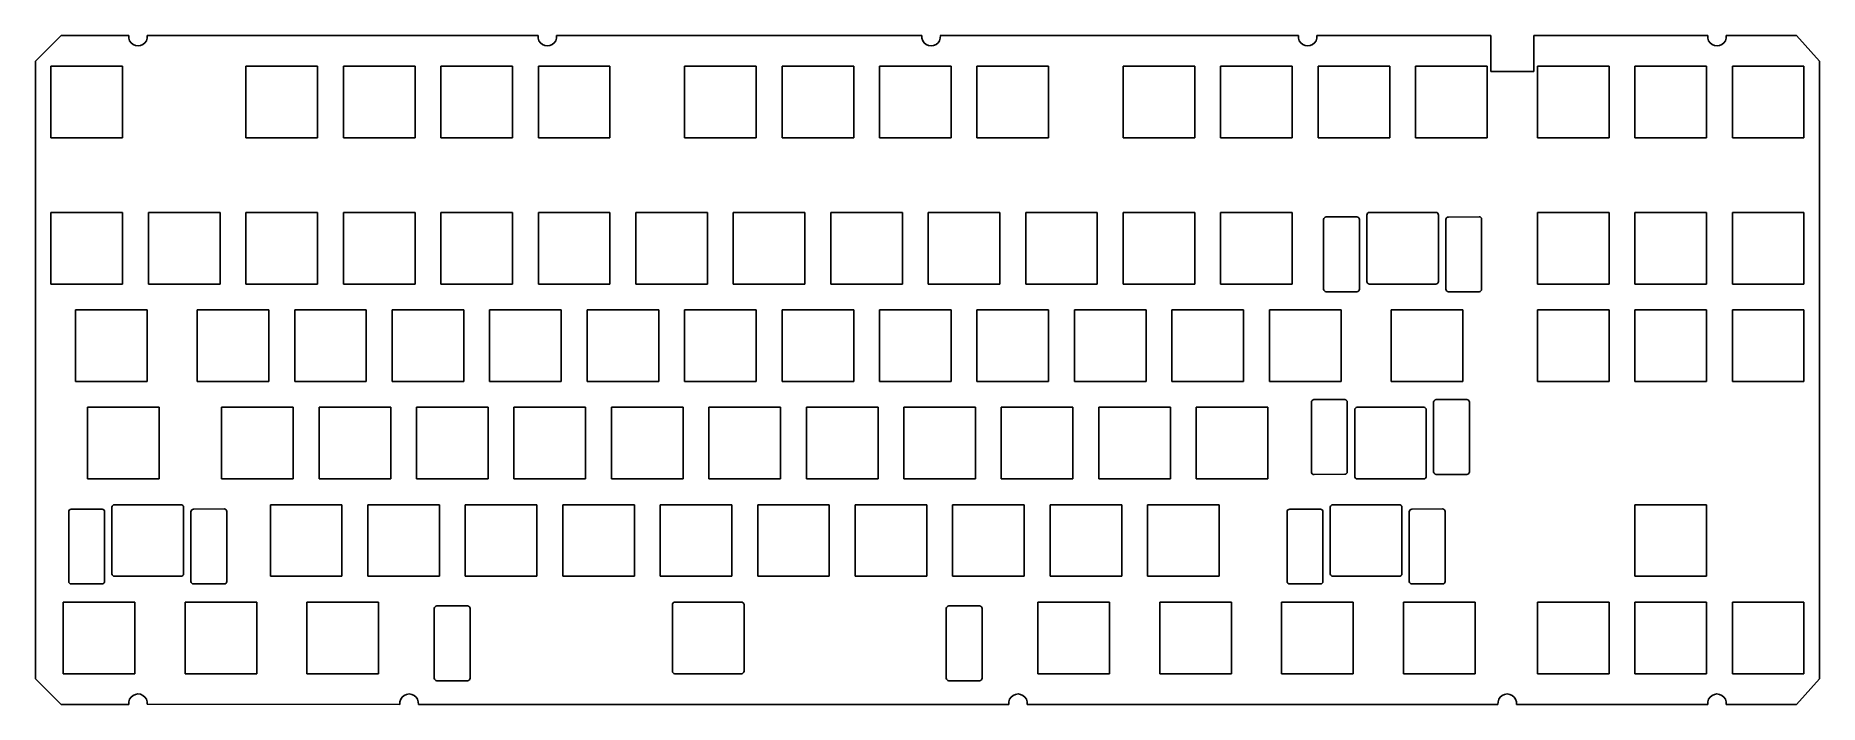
# Model space of a CAD drawing. Header units: millimetres. Extents: x 2 to 351, y 2 to 133.
import ezdxf

# ---------------------------------------------------------------- set-up
doc = ezdxf.new("R2010")
doc.units = ezdxf.units.MM
doc.header["$MEASUREMENT"] = 0

msp = doc.modelspace()

# ---------------------------------------------------------------- linework, layer by layer
at = {"linetype": 'ByBlock'}
for p, q in [((2.13, 127.65), (7.13, 132.65)), ((23.94, 132.65), (100.33, 132.65)), ((103.94, 132.65), (175.33, 132.65)), ((178.94, 132.65), (248.94, 132.65)), ((252.56, 132.65), (286.52, 132.65)), ((286.52, 125.65), (286.52, 132.65)), ((294.92, 132.65), (294.92, 125.65)), ((294.92, 132.65), (328.95, 132.65)), ((332.56, 132.65), (346.27, 132.65)), ((346.27, 132.65), (350.75, 127.65)), ((294.92, 125.65), (286.52, 125.65)), ((2.13, 6.87), (7.13, 1.87)), ((350.75, 6.87), (346.27, 1.87)), ((23.94, 1.88), (73.33, 1.87)), ((76.94, 1.87), (192.33, 1.87)), ((195.94, 1.87), (287.94, 1.87)), ((291.55, 1.87), (328.94, 1.87)), ((332.55, 1.87), (346.27, 1.87))]:
    msp.add_line(p, q, dxfattribs=at)
at = {"color": 0}
for p, q in [((7.13, 132.65), (20.33, 132.65)), ((2.13, 6.87), (2.13, 127.65)), ((5.13, 126.65), (19.13, 126.65)), ((5.13, 112.65), (5.13, 126.65)), ((19.13, 126.65), (19.13, 112.65)), ((43.23, 126.65), (57.23, 126.65)), ((43.23, 112.65), (43.23, 126.65)), ((57.23, 126.65), (57.23, 112.65)), ((62.28, 126.65), (76.28, 126.65)), ((62.28, 112.65), (62.28, 126.65)), ((76.28, 126.65), (76.28, 112.65)), ((81.33, 126.65), (95.33, 126.65)), ((81.33, 112.65), (81.33, 126.65)), ((95.33, 126.65), (95.33, 112.65)), ((100.38, 126.65), (114.38, 126.65)), ((100.38, 112.65), (100.38, 126.65)), ((114.38, 126.65), (114.38, 112.65)), ((128.96, 126.65), (142.96, 126.65)), ((128.96, 112.65), (128.96, 126.65)), ((142.96, 126.65), (142.96, 112.65)), ((148.01, 126.65), (162.01, 126.65)), ((148.01, 112.65), (148.01, 126.65)), ((162.01, 126.65), (162.01, 112.65)), ((167.06, 126.65), (181.06, 126.65)), ((167.06, 112.65), (167.06, 126.65)), ((181.06, 126.65), (181.06, 112.65)), ((186.11, 126.65), (200.11, 126.65)), ((186.11, 112.65), (186.11, 126.65)), ((200.11, 126.65), (200.11, 112.65)), ((214.68, 126.65), (228.68, 126.65)), ((214.68, 112.65), (214.68, 126.65)), ((228.68, 126.65), (228.68, 112.65)), ((233.73, 126.65), (247.73, 126.65)), ((233.73, 112.65), (233.73, 126.65)), ((247.73, 126.65), (247.73, 112.65)), ((252.78, 126.65), (266.78, 126.65)), ((252.78, 112.65), (252.78, 126.65)), ((266.78, 126.65), (266.78, 112.65)), ((271.83, 126.65), (285.83, 126.65)), ((271.83, 112.65), (271.83, 126.65)), ((285.83, 126.65), (285.83, 112.65)), ((295.65, 126.65), (309.65, 126.65)), ((295.65, 112.65), (295.65, 126.65)), ((309.65, 126.65), (309.65, 112.65)), ((314.7, 126.65), (328.7, 126.65)), ((314.7, 112.65), (314.7, 126.65)), ((328.7, 126.65), (328.7, 112.65)), ((333.75, 126.65), (347.75, 126.65)), ((333.75, 112.65), (333.75, 126.65)), ((347.75, 126.65), (347.75, 112.65)), ((350.75, 127.65), (350.75, 6.87)), ((19.13, 112.65), (5.13, 112.65)), ((57.23, 112.65), (43.23, 112.65)), ((76.28, 112.65), (62.28, 112.65)), ((95.33, 112.65), (81.33, 112.65)), ((114.38, 112.65), (100.38, 112.65)), ((142.96, 112.65), (128.96, 112.65)), ((162.01, 112.65), (148.01, 112.65)), ((181.06, 112.65), (167.06, 112.65)), ((200.11, 112.65), (186.11, 112.65)), ((228.68, 112.65), (214.68, 112.65)), ((247.73, 112.65), (233.73, 112.65)), ((266.78, 112.65), (252.78, 112.65)), ((285.83, 112.65), (271.83, 112.65)), ((309.65, 112.65), (295.65, 112.65)), ((328.7, 112.65), (314.7, 112.65)), ((347.75, 112.65), (333.75, 112.65)), ((5.13, 98.07), (19.13, 98.07)), ((5.13, 84.07), (5.13, 98.07)), ((19.13, 98.07), (19.13, 84.07)), ((24.18, 98.07), (38.18, 98.07)), ((24.18, 84.07), (24.18, 98.07)), ((38.18, 98.07), (38.18, 84.07)), ((43.23, 98.07), (57.23, 98.07)), ((43.23, 84.07), (43.23, 98.07)), ((57.23, 98.07), (57.23, 84.07)), ((62.28, 98.07), (76.28, 98.07)), ((62.28, 84.07), (62.28, 98.07)), ((76.28, 98.07), (76.28, 84.07)), ((81.33, 98.07), (95.33, 98.07)), ((81.33, 84.07), (81.33, 98.07)), ((95.33, 98.07), (95.33, 84.07)), ((100.38, 98.07), (114.38, 98.07)), ((100.38, 84.07), (100.38, 98.07)), ((114.38, 98.07), (114.38, 84.07)), ((119.43, 98.07), (133.43, 98.07)), ((119.43, 84.07), (119.43, 98.07)), ((133.43, 98.07), (133.43, 84.07)), ((138.48, 98.07), (152.48, 98.07)), ((138.48, 84.07), (138.48, 98.07)), ((152.48, 98.07), (152.48, 84.07)), ((157.53, 98.07), (171.53, 98.07)), ((157.53, 84.07), (157.53, 98.07)), ((171.53, 98.07), (171.53, 84.07)), ((176.58, 98.07), (190.58, 98.07)), ((176.58, 84.07), (176.58, 98.07)), ((190.58, 98.07), (190.58, 84.07)), ((195.63, 98.07), (209.63, 98.07)), ((195.63, 84.07), (195.63, 98.07)), ((209.63, 98.07), (209.63, 84.07)), ((214.68, 98.07), (228.68, 98.07)), ((214.68, 84.07), (214.68, 98.07)), ((228.68, 98.07), (228.68, 84.07)), ((233.73, 98.07), (247.73, 98.07)), ((233.73, 84.07), (233.73, 98.07)), ((247.73, 98.07), (247.73, 84.07)), ((295.65, 98.07), (309.65, 98.07)), ((295.65, 84.07), (295.65, 98.07)), ((309.65, 98.07), (309.65, 84.07)), ((314.7, 98.07), (328.7, 98.07)), ((314.7, 84.07), (314.7, 98.07)), ((328.7, 98.07), (328.7, 84.07)), ((333.75, 98.07), (347.75, 98.07)), ((333.75, 84.07), (333.75, 98.07)), ((347.75, 98.07), (347.75, 84.07)), ((19.13, 84.07), (5.13, 84.07)), ((38.18, 84.07), (24.18, 84.07)), ((57.23, 84.07), (43.23, 84.07)), ((76.28, 84.07), (62.28, 84.07)), ((95.33, 84.07), (81.33, 84.07)), ((114.38, 84.07), (100.38, 84.07)), ((133.43, 84.07), (119.43, 84.07)), ((152.48, 84.07), (138.48, 84.07)), ((171.53, 84.07), (157.53, 84.07)), ((190.58, 84.07), (176.58, 84.07)), ((209.63, 84.07), (195.63, 84.07)), ((228.68, 84.07), (214.68, 84.07)), ((247.73, 84.07), (233.73, 84.07)), ((309.65, 84.07), (295.65, 84.07)), ((328.7, 84.07), (314.7, 84.07)), ((347.75, 84.07), (333.75, 84.07)), ((9.9, 79.02), (23.9, 79.02)), ((9.9, 65.02), (9.9, 79.02)), ((23.9, 79.02), (23.9, 65.02)), ((33.71, 79.02), (47.71, 79.02)), ((33.71, 65.02), (33.71, 79.02)), ((47.71, 79.02), (47.71, 65.02)), ((52.76, 79.02), (66.76, 79.02)), ((52.76, 65.02), (52.76, 79.02)), ((66.76, 79.02), (66.76, 65.02)), ((71.81, 79.02), (85.81, 79.02)), ((71.81, 65.02), (71.81, 79.02)), ((85.81, 79.02), (85.81, 65.02)), ((90.86, 79.02), (104.86, 79.02)), ((90.86, 65.02), (90.86, 79.02)), ((104.86, 79.02), (104.86, 65.02)), ((109.91, 79.02), (123.91, 79.02)), ((109.91, 65.02), (109.91, 79.02)), ((123.91, 79.02), (123.91, 65.02)), ((128.96, 79.02), (142.96, 79.02)), ((128.96, 65.02), (128.96, 79.02)), ((142.96, 79.02), (142.96, 65.02)), ((148.01, 79.02), (162.01, 79.02)), ((148.01, 65.02), (148.01, 79.02)), ((162.01, 79.02), (162.01, 65.02)), ((167.06, 79.02), (181.06, 79.02)), ((167.06, 65.02), (167.06, 79.02)), ((181.06, 79.02), (181.06, 65.02)), ((186.11, 79.02), (200.11, 79.02)), ((186.11, 65.02), (186.11, 79.02)), ((200.11, 79.02), (200.11, 65.02)), ((205.16, 79.02), (219.16, 79.02)), ((205.16, 65.02), (205.16, 79.02)), ((219.16, 79.02), (219.16, 65.02)), ((224.21, 79.02), (238.21, 79.02)), ((224.21, 65.02), (224.21, 79.02)), ((238.21, 79.02), (238.21, 65.02)), ((243.26, 79.02), (257.26, 79.02)), ((243.26, 65.02), (243.26, 79.02)), ((257.26, 79.02), (257.26, 65.02)), ((267.07, 79.02), (281.07, 79.02)), ((267.07, 65.02), (267.07, 79.02)), ((281.07, 79.02), (281.07, 65.02)), ((295.65, 79.02), (309.65, 79.02)), ((295.65, 65.02), (295.65, 79.02)), ((309.65, 79.02), (309.65, 65.02)), ((314.7, 79.02), (328.7, 79.02)), ((314.7, 65.02), (314.7, 79.02)), ((328.7, 79.02), (328.7, 65.02)), ((333.75, 79.02), (347.75, 79.02)), ((333.75, 65.02), (333.75, 79.02)), ((347.75, 79.02), (347.75, 65.02)), ((23.9, 65.02), (9.9, 65.02)), ((47.71, 65.02), (33.71, 65.02)), ((66.76, 65.02), (52.76, 65.02)), ((85.81, 65.02), (71.81, 65.02)), ((104.86, 65.02), (90.86, 65.02)), ((123.91, 65.02), (109.91, 65.02)), ((142.96, 65.02), (128.96, 65.02)), ((162.01, 65.02), (148.01, 65.02)), ((181.06, 65.02), (167.06, 65.02)), ((200.11, 65.02), (186.11, 65.02)), ((219.16, 65.02), (205.16, 65.02)), ((238.21, 65.02), (224.21, 65.02)), ((257.26, 65.02), (243.26, 65.02)), ((281.07, 65.02), (267.07, 65.02)), ((309.65, 65.02), (295.65, 65.02)), ((328.7, 65.02), (314.7, 65.02)), ((347.75, 65.02), (333.75, 65.02)), ((12.28, 59.97), (26.28, 59.97)), ((12.28, 45.97), (12.28, 59.97)), ((26.28, 59.97), (26.28, 45.97)), ((38.47, 59.97), (52.47, 59.97)), ((38.47, 45.97), (38.47, 59.97)), ((52.47, 59.97), (52.47, 45.97)), ((57.52, 59.97), (71.52, 59.97)), ((57.52, 45.97), (57.52, 59.97)), ((71.52, 59.97), (71.52, 45.97)), ((76.57, 59.97), (90.57, 59.97)), ((76.57, 45.97), (76.57, 59.97)), ((90.57, 59.97), (90.57, 45.97)), ((95.62, 59.97), (109.62, 59.97)), ((95.62, 45.97), (95.62, 59.97)), ((109.62, 59.97), (109.62, 45.97)), ((114.67, 59.97), (128.67, 59.97)), ((114.67, 45.97), (114.67, 59.97)), ((128.67, 59.97), (128.67, 45.97)), ((133.72, 59.97), (147.72, 59.97)), ((133.72, 45.97), (133.72, 59.97)), ((147.72, 59.97), (147.72, 45.97)), ((152.77, 59.97), (166.77, 59.97)), ((152.77, 45.97), (152.77, 59.97)), ((166.77, 59.97), (166.77, 45.97)), ((171.82, 59.97), (185.82, 59.97)), ((171.82, 45.97), (171.82, 59.97)), ((185.82, 59.97), (185.82, 45.97)), ((190.87, 59.97), (204.87, 59.97)), ((190.87, 45.97), (190.87, 59.97)), ((204.87, 59.97), (204.87, 45.97)), ((209.92, 59.97), (223.92, 59.97)), ((209.92, 45.97), (209.92, 59.97)), ((223.92, 59.97), (223.92, 45.97)), ((228.97, 59.97), (242.97, 59.97)), ((228.97, 45.97), (228.97, 59.97)), ((242.97, 59.97), (242.97, 45.97)), ((259.93, 56.57), (259.93, 47.27)), ((273.93, 48.38), (273.93, 57.67)), ((273.93, 47.27), (273.93, 51.97)), ((26.28, 45.97), (12.28, 45.97)), ((52.47, 45.97), (38.47, 45.97)), ((71.52, 45.97), (57.52, 45.97)), ((90.57, 45.97), (76.57, 45.97)), ((109.62, 45.97), (95.62, 45.97)), ((128.67, 45.97), (114.67, 45.97)), ((147.72, 45.97), (133.72, 45.97)), ((166.77, 45.97), (152.77, 45.97)), ((185.82, 45.97), (171.82, 45.97)), ((204.87, 45.97), (190.87, 45.97)), ((223.92, 45.97), (209.92, 45.97)), ((242.97, 45.97), (228.97, 45.97)), ((48, 40.92), (62, 40.92)), ((48, 26.92), (48, 40.92)), ((62, 40.92), (62, 26.92)), ((67.05, 40.92), (81.05, 40.92)), ((67.05, 26.92), (67.05, 40.92)), ((81.05, 40.92), (81.05, 26.92)), ((86.1, 40.92), (100.1, 40.92)), ((86.1, 26.92), (86.1, 40.92)), ((100.1, 40.92), (100.1, 26.92)), ((105.15, 40.92), (119.15, 40.92)), ((105.15, 26.92), (105.15, 40.92)), ((119.15, 40.92), (119.15, 26.92)), ((124.2, 40.92), (138.2, 40.92)), ((124.2, 26.92), (124.2, 40.92)), ((138.2, 40.92), (138.2, 26.92)), ((143.25, 40.92), (157.25, 40.92)), ((143.25, 26.92), (143.25, 40.92)), ((157.25, 40.92), (157.25, 26.92)), ((162.3, 40.92), (176.3, 40.92)), ((162.3, 26.92), (162.3, 40.92)), ((176.3, 40.92), (176.3, 26.92)), ((181.35, 40.92), (195.35, 40.92)), ((181.35, 26.92), (181.35, 40.92)), ((195.35, 40.92), (195.35, 26.92)), ((200.4, 40.92), (214.4, 40.92)), ((200.4, 26.92), (200.4, 40.92)), ((214.4, 40.92), (214.4, 26.92)), ((219.45, 40.92), (233.45, 40.92)), ((219.45, 26.92), (219.45, 40.92)), ((233.45, 40.92), (233.45, 26.92)), ((314.7, 40.92), (328.7, 40.92)), ((314.7, 26.92), (314.7, 40.92)), ((328.7, 40.92), (328.7, 26.92)), ((17.04, 37.67), (17.04, 28.37)), ((255.16, 37.01), (255.16, 27.71)), ((269.16, 27.71), (269.16, 37.01)), ((31.04, 28.37), (31.04, 33.07)), ((62, 26.92), (48, 26.92)), ((81.05, 26.92), (67.05, 26.92)), ((100.1, 26.92), (86.1, 26.92)), ((119.15, 26.92), (105.15, 26.92)), ((138.2, 26.92), (124.2, 26.92)), ((157.25, 26.92), (143.25, 26.92)), ((176.3, 26.92), (162.3, 26.92)), ((195.35, 26.92), (181.35, 26.92)), ((214.4, 26.92), (200.4, 26.92)), ((233.45, 26.92), (219.45, 26.92)), ((328.7, 26.92), (314.7, 26.92)), ((7.52, 21.87), (21.52, 21.87)), ((7.52, 7.87), (7.52, 21.87)), ((21.52, 21.87), (21.52, 7.87)), ((31.33, 21.87), (45.33, 21.87)), ((31.33, 7.87), (31.33, 21.87)), ((45.33, 21.87), (45.33, 7.87)), ((55.14, 21.87), (69.14, 21.87)), ((55.14, 7.87), (55.14, 21.87)), ((69.14, 21.87), (69.14, 7.87)), ((198.02, 21.87), (212.01, 21.87)), ((198.02, 7.87), (198.02, 21.87)), ((212.01, 21.87), (212.01, 7.87)), ((221.83, 21.87), (235.83, 21.87)), ((221.83, 7.87), (221.83, 21.87)), ((235.83, 21.87), (235.83, 7.87)), ((245.64, 21.87), (259.64, 21.87)), ((245.64, 7.87), (245.64, 21.87)), ((259.64, 21.87), (259.64, 7.87)), ((269.45, 21.87), (283.45, 21.87)), ((269.45, 7.87), (269.45, 21.87)), ((283.45, 21.87), (283.45, 7.87)), ((295.65, 21.87), (309.65, 21.87)), ((295.65, 7.87), (295.65, 21.87)), ((309.65, 21.87), (309.65, 7.87)), ((314.7, 21.87), (328.7, 21.87)), ((314.7, 7.87), (314.7, 21.87)), ((328.7, 21.87), (328.7, 7.87)), ((333.75, 21.87), (347.75, 21.87)), ((333.75, 7.87), (333.75, 21.87)), ((347.75, 21.87), (347.75, 7.87)), ((21.52, 7.87), (7.52, 7.87)), ((45.33, 7.87), (31.33, 7.87)), ((69.14, 7.87), (55.14, 7.87)), ((212.01, 7.87), (198.02, 7.87)), ((235.83, 7.87), (221.83, 7.87)), ((259.64, 7.87), (245.64, 7.87)), ((283.45, 7.87), (269.45, 7.87)), ((309.65, 7.87), (295.65, 7.87)), ((328.7, 7.87), (314.7, 7.87)), ((347.75, 7.87), (333.75, 7.87)), ((20.33, 1.87), (7.13, 1.87))]:
    msp.add_line(p, q, dxfattribs=at)
for points in [[(262.81, 84.07), (275.81, 84.07, 0.414214), (276.31, 84.57), (276.31, 97.57, 0.414214), (275.81, 98.07), (262.81, 98.07, 0.414214), (262.31, 97.57), (262.31, 84.57, 0.414214)], [(253.87, 83.07, 0.414214), (254.37, 82.57), (260.37, 82.57, 0.414233), (260.87, 83.07), (260.87, 96.69, 0.414194), (260.37, 97.19), (254.37, 97.19, 0.414214), (253.87, 96.69)], [(277.75, 96.68), (277.75, 83.07, 0.414214), (278.25, 82.57), (284.25, 82.57, 0.414214), (284.75, 83.07), (284.75, 96.73, 0.416484), (284.25, 97.23), (278.25, 97.18, 0.411947)], [(258.49, 47.36), (258.49, 60.97, 0.414214), (257.99, 61.47), (251.98, 61.47, 0.414214), (251.48, 60.97), (251.48, 47.31, 0.416484), (251.99, 46.81), (257.99, 46.86, 0.411947)], [(260.43, 45.97), (273.43, 45.97, 0.414214), (273.93, 46.47), (273.93, 59.47, 0.414214), (273.43, 59.97), (260.43, 59.97, 0.414214), (259.93, 59.47), (259.93, 46.47, 0.414214)], [(282.36, 60.97, 0.414214), (281.86, 61.47), (275.86, 61.47, 0.414233), (275.36, 60.97), (275.36, 47.35, 0.414194), (275.86, 46.85), (281.86, 46.85, 0.414214), (282.36, 47.35)], [(8.6, 25.92, 0.414214), (9.1, 25.42), (15.1, 25.42, 0.414233), (15.6, 25.92), (15.6, 39.54, 0.414194), (15.1, 40.04), (9.1, 40.04, 0.414214), (8.6, 39.54)], [(17.54, 26.92), (30.54, 26.92, 0.414214), (31.04, 27.42), (31.04, 40.42, 0.414214), (30.54, 40.92), (17.54, 40.92, 0.414214), (17.04, 40.42), (17.04, 27.42, 0.414214)], [(32.48, 39.53), (32.48, 25.92, 0.414214), (32.98, 25.42), (38.98, 25.42, 0.414214), (39.48, 25.92), (39.48, 39.58, 0.416484), (38.98, 40.08), (32.98, 40.03, 0.411947)], [(246.73, 25.92, 0.414214), (247.23, 25.42), (253.23, 25.42, 0.414233), (253.73, 25.92), (253.73, 39.54, 0.414194), (253.23, 40.04), (247.23, 40.04, 0.414214), (246.73, 39.54)], [(255.66, 26.92), (268.66, 26.92, 0.414214), (269.16, 27.42), (269.16, 40.42, 0.414214), (268.66, 40.92), (255.66, 40.92, 0.414214), (255.16, 40.42), (255.16, 27.42, 0.414214)], [(270.61, 39.53), (270.61, 25.92, 0.414214), (271.11, 25.42), (277.11, 25.42, 0.414214), (277.61, 25.92), (277.61, 39.58, 0.416484), (277.1, 40.08), (271.1, 40.03, 0.411947)], [(87.04, 20.62, 0.414214), (86.54, 21.12), (80.54, 21.12, 0.414233), (80.04, 20.62), (80.04, 7, 0.414194), (80.54, 6.5), (86.54, 6.5, 0.414214), (87.04, 7)], [(140.08, 21.87), (127.08, 21.87, 0.414214), (126.58, 21.37), (126.58, 8.37, 0.414214), (127.08, 7.87), (140.08, 7.87, 0.414214), (140.58, 8.37), (140.58, 21.37, 0.414214)], [(187.12, 20.62, 0.414214), (186.62, 21.12), (180.62, 21.12, 0.414233), (180.12, 20.62), (180.12, 7, 0.414194), (180.62, 6.5), (186.62, 6.5, 0.414214), (187.12, 7)]]:
    msp.add_lwpolyline(points, format="xyb", close=True)
at = {"linetype": 'ByBlock'}
for centre, start, end in [((22.14, 132.45), 173.694, 6.306), ((102.14, 132.45), 173.6939, 6.3051), ((177.14, 132.45), 173.6939, 6.3051), ((250.75, 132.45), 173.6939, 6.3051), ((330.75, 132.45), 173.6939, 6.3051), ((22.13, 2.08), 353.7048, 186.4921), ((75.13, 2.08), 353.5199, 186.4801), ((194.13, 2.08), 353.5199, 186.4801), ((289.74, 2.08), 353.5199, 186.4801), ((330.74, 2.08), 353.5199, 186.4801)]:
    msp.add_arc(centre, 1.82, start, end, dxfattribs=at)

doc.saveas('drawing.dxf')
